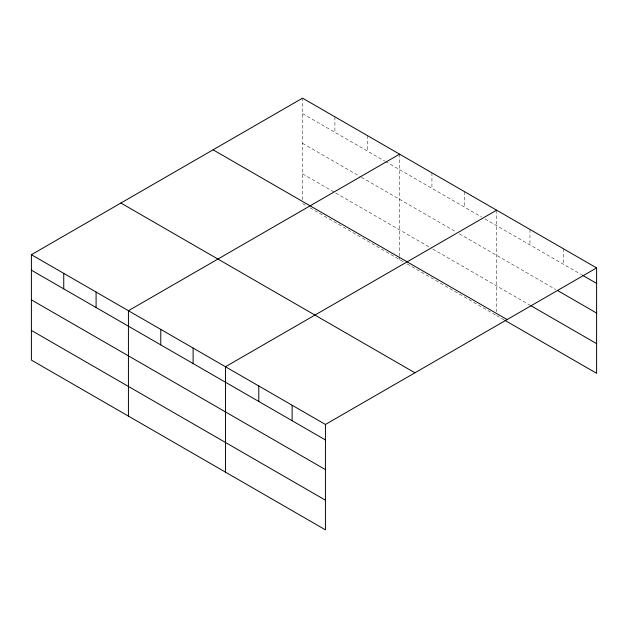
<?xml version="1.0" encoding="UTF-8"?>
<svg xmlns="http://www.w3.org/2000/svg" width="628" height="628" viewBox="0 0 628 628"><rect width="100%" height="100%" fill="white"/><g stroke="black" fill="none" stroke-linecap="round" stroke-linejoin="round"><path stroke-width="0.47" stroke-dasharray="3.14 2.35" d="M302.563 199.712L302.563 98.149M302.563 113.637L384.666 161.035M385.498 161.514L481.7 217.06M485.02 218.976L581.606 274.742M302.563 143.302L360.613 176.821M361.445 177.3L455.991 231.881M459.304 233.797L555.78 289.492M302.563 173.87L334.905 192.545M335.737 193.024L431.106 248.084M432.77 249.041L529.954 305.153M302.563 203.535L306.707 205.929M310.028 207.844L403.741 261.954M407.062 263.87L495.798 315.099M496.63 315.578L504.127 319.911M563.277 248.672L563.277 264.16M529.954 229.432L529.954 244.92M496.63 210.192L496.63 311.755M464.28 191.516L464.28 207.005M431.938 172.841L431.938 188.329M399.596 154.166L399.596 255.729M399.596 256.687L399.596 259.56M367.247 135.499L367.247 150.979M334.905 116.824L334.905 132.312"/><path stroke-width="0.94" d="M504.959 320.39L596.6 373.299L596.6 267.913L302.563 98.149L31.4 254.701L31.4 360.087L325.437 529.851L325.437 424.465L31.4 254.701M399.596 154.166L128.434 310.719L128.434 416.113M496.63 210.192L225.468 366.744L225.468 472.13M325.437 424.465L596.6 267.913M582.439 275.221L596.6 283.393M557.444 290.458L596.6 313.066M530.786 305.632L596.6 343.634M213.08 149.809L507.118 319.574M120.882 203.04L414.92 372.796M31.4 270.189L325.437 439.953M31.4 299.854L325.437 469.618M31.4 330.422L325.437 500.186M292.114 405.225L292.114 420.713M258.791 385.985L258.791 401.473M193.118 348.069L193.118 363.557M160.776 329.394L160.776 344.882M96.092 292.051L96.092 307.539M63.742 273.376L63.742 288.864"/></g></svg>
